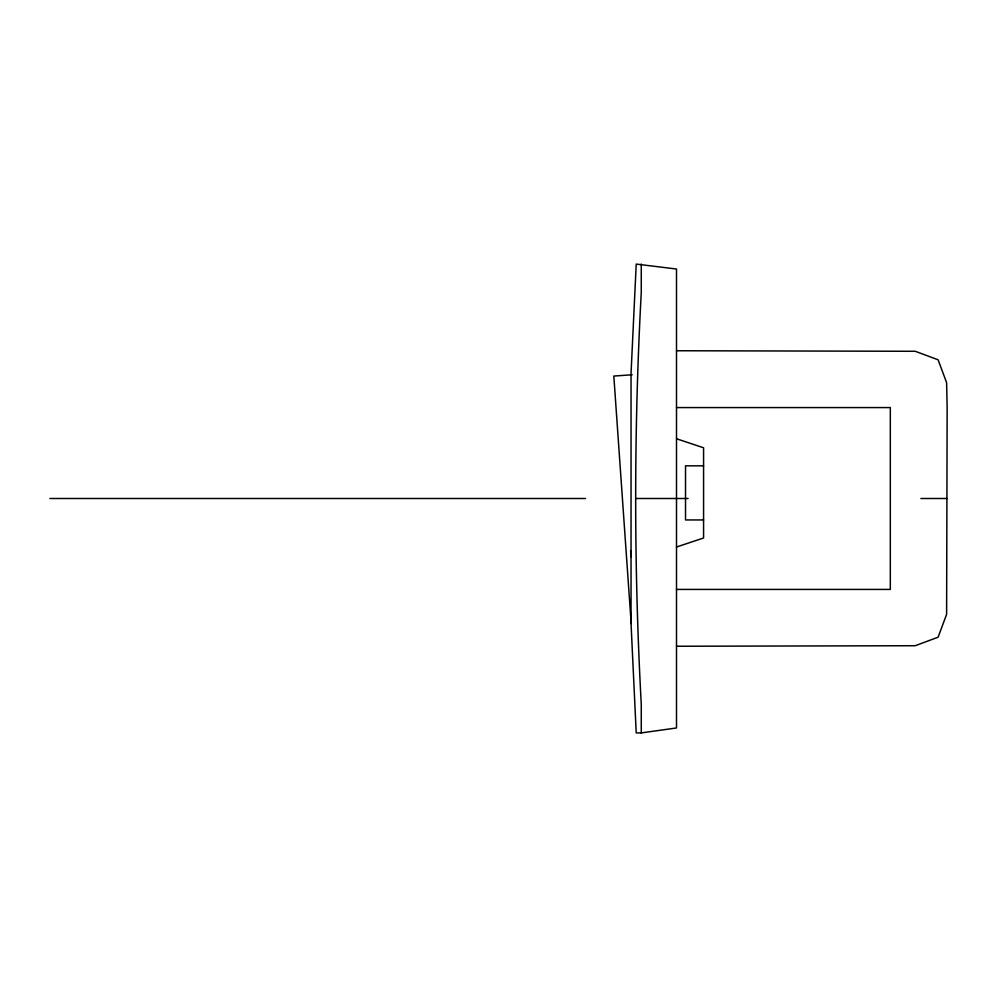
<?xml version="1.0" encoding="UTF-8"?>
<svg xmlns="http://www.w3.org/2000/svg" width="997" height="997" viewBox="0 0 997 997"><rect width="100%" height="100%" fill="white"/><g stroke="black" fill="none" stroke-linecap="round" stroke-linejoin="round"><path stroke-width="1.5" d="M676.502 547.017L703.57 537.994L703.57 447.778L676.502 438.755M641.27 732.92L676.502 727.972L676.502 269.028L636.223 264.08L631.039 373.476L631.039 623.524L636.223 732.92L641.27 732.92L641.27 704.505A3798.757 3798.757 0 0 1 641.27 292.495L641.27 264.08M632.21 374.772L613.816 376.056L631.188 623.524M676.502 350.745L915.234 351.28L938.102 359.792L946.614 382.661L947.15 407.574L946.614 614.339L938.102 637.208L915.234 645.72L676.502 646.255M676.502 407.574L890.321 407.574L890.321 589.426L676.502 589.426M703.57 465.823L685.525 465.823L685.525 519.948L703.57 519.948M49.85 498.5L585.463 498.5M635.737 498.5L688.104 498.5M920.916 498.5L947.15 498.5M630.627 550.556L631.051 556.75"/></g></svg>
